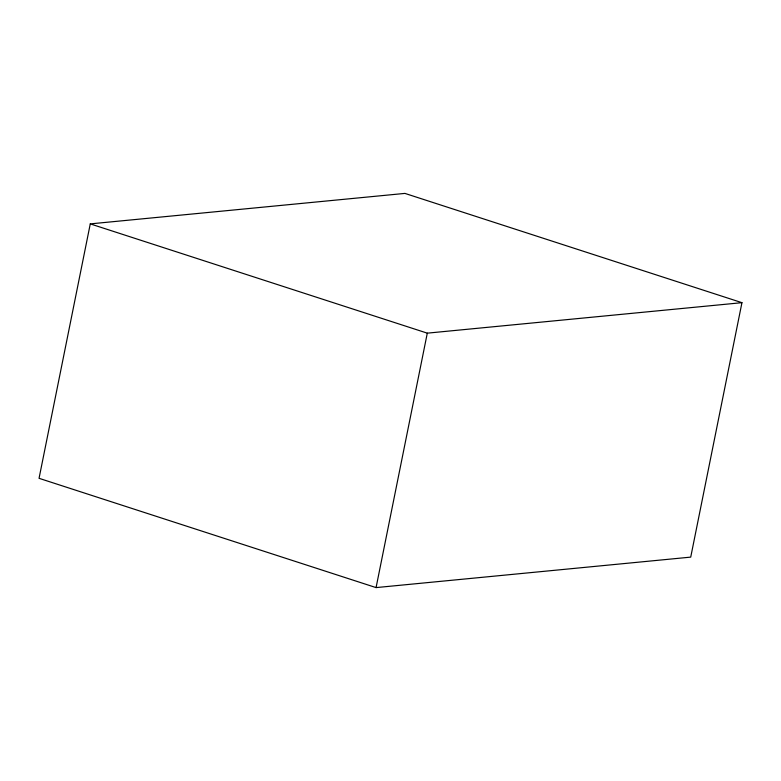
<?xml version="1.0" encoding="UTF-8"?>
<svg xmlns="http://www.w3.org/2000/svg" width="781" height="781" viewBox="0 0 781 781"><rect width="100%" height="100%" fill="white"/><g stroke="black" fill="none" stroke-linecap="round" stroke-linejoin="round"><path stroke-width="1.17" d="M90.274 223.883L39.05 478.323L376.071 587.595L690.726 557.117L741.95 302.677L404.929 193.405L90.274 223.883L427.295 333.155L741.95 302.677M376.071 587.595L427.295 333.155"/></g></svg>
